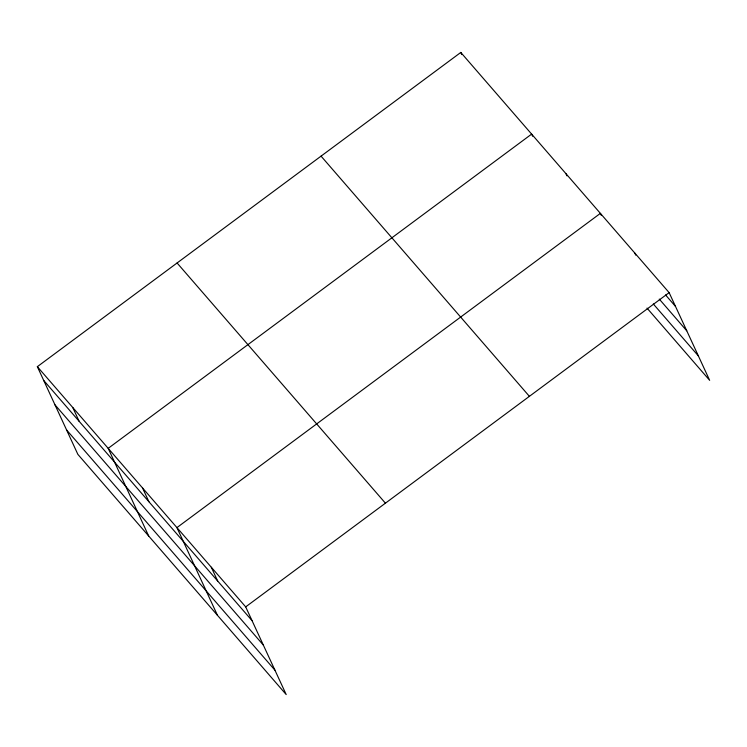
<?xml version="1.0" encoding="UTF-8"?>
<svg xmlns="http://www.w3.org/2000/svg" width="747" height="747" viewBox="0 0 747 747"><rect width="100%" height="100%" fill="white"/><g stroke="black" fill="none" stroke-linecap="round" stroke-linejoin="round"><path stroke-width="1.12" d="M37.35 366.674L245.688 606.881L286.204 694.561L77.865 454.363L37.35 366.674L460.796 52.439L669.135 292.637L709.65 380.326L647.014 308.1M245.688 606.881L669.135 292.637M665.568 294.953L675.493 306.41M659.265 299.089L686.764 330.8M653.308 303.964L698.38 355.927M321.061 156.132L529.399 396.34M177.086 262.981L385.424 503.179M43.709 380.447L252.047 620.645M54.979 404.837L263.317 645.034M66.595 429.964L274.933 670.171M634.763 253.009L635.734 255.129M601.363 215.491L600.383 213.371L176.936 527.615L217.452 615.295M566.011 173.743L566.982 175.862M532.611 136.225L531.631 134.105L108.184 448.349L148.7 536.029M460.796 52.439L461.777 54.559M211.308 567.244L217.676 581.017M142.556 487.978L148.924 501.741M72.767 407.507L79.126 421.28"/></g></svg>
